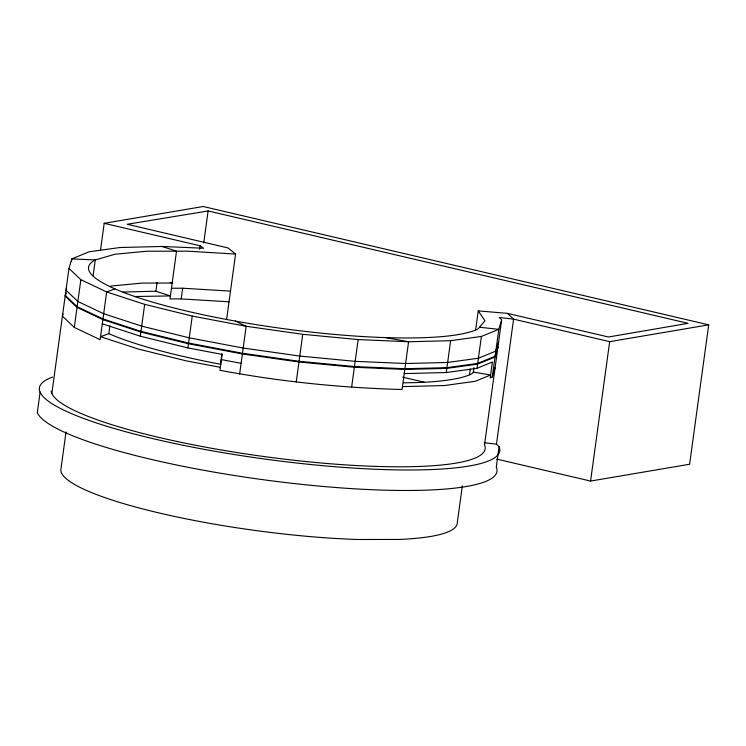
<?xml version="1.0" encoding="UTF-8"?>
<svg xmlns="http://www.w3.org/2000/svg" width="746" height="746" viewBox="0 0 746 746"><rect width="100%" height="100%" fill="white"/><g stroke="black" fill="none" stroke-linecap="round" stroke-linejoin="round"><path stroke-width="1.12" d="M40.107 392.144L37.3 412.641A232.314 39.939 7.8 0 0 285.298 482.522A232.314 39.939 7.8 0 0 496.267 467.136L499.074 446.649L496.463 444.168L484.275 442.723M51.838 393.422L68.958 268.42L71.812 258.89L89.222 251.766L119.985 247.523L162.022 246.46L203.611 248.25L200.059 245.76L104.188 223.315L100.561 249.807M71.504 261.184L71.812 258.89L95.274 259.953L115.117 254.218L146.654 251.225L187.74 251.178L235.568 254.069L226.663 319.083M114.949 288.898L106.669 291.956L100.132 339.691L74.311 327.429L80.848 279.694L68.958 268.42M66.021 431.934L60.818 469.915A200.031 34.391 7.8 0 0 358.033 539.498L399.119 539.451A200.031 34.391 7.8 0 0 457.298 522.648L462.343 485.823M93.091 275.871L95.274 259.953A200.031 34.391 7.8 0 0 235.242 321.069L246.171 326.282L302.755 334.301L358.164 339.579L408.594 341.761L450.631 340.689L481.394 336.446L498.804 329.322L501.657 319.792L499.186 317.46L513.584 319.157L609.668 341.659L708.7 324.846L689.602 464.254L590.571 481.058L496.752 459.098M220.359 367.312L186.118 360.822L138.532 349.119L100.542 336.707L108.823 333.658L109.876 325.946M385.682 337.612L408.594 341.761L402.057 389.496C340.987 387.845 279.992 381.607 219.949 370.286L222.131 354.397L187.889 347.916L140.304 336.204L144.668 304.359L106.669 291.956L80.848 279.694M134.895 296.516L170.386 295.948L155.886 291.21L157.07 282.603M162.022 246.46L176.522 251.188L169.985 298.922L181.203 298.913L182.667 288.217L230.495 291.117M199.592 249.201L200.059 245.76M187.889 347.916L192.244 316.071L144.668 304.359M203.723 243.037L208.115 210.959L688.082 323.335L608.438 337.005L507.476 313.367L478.242 310.886L475.631 329.974M220.508 364.02L221.926 353.651M239.634 374.016L246.171 326.282L192.244 316.071M296.218 382.036L302.755 334.301M351.618 387.314L358.164 339.579M404.229 373.606L446.267 372.534L450.631 340.689M469.495 374.753L470.278 368.99M403.409 382.801A200.031 34.391 7.8 0 0 472.013 373.69L473.346 372.095L473.962 367.638M446.267 372.534L477.03 368.291L481.394 336.446M477.03 368.291L492.397 362.006L490.215 377.896L492.257 377.056L498.804 329.322L479.492 327.252M501.657 319.792L484.527 444.803A219.016 37.654 7.8 0 1 279.368 458.538A219.016 37.654 7.8 0 1 51.185 391.137M496.463 444.168L513.584 319.157L507.476 313.367M590.571 481.058L609.668 341.659M66.608 288.068L65.974 290.185L77.864 301.468L103.685 313.721L141.684 326.133L189.27 337.835L243.187 348.046L299.78 356.066L355.18 361.344L405.61 363.526L447.647 362.463L478.41 358.22L495.82 351.096L498.673 341.565M65.9 293.281L65.266 295.397L77.155 306.671L102.976 318.934L140.975 331.336L188.551 343.048L242.478 353.259L299.062 361.278L354.462 366.556L404.901 368.738L446.929 367.666L477.701 363.423L495.102 356.299L497.955 346.769M66.114 292.926L65.163 296.106L77.052 307.38L102.883 319.642L140.873 332.054L188.458 343.757L242.375 353.968L298.969 361.987L354.369 367.265L404.798 369.447L446.835 368.384L477.599 364.141L495.008 357.008L497.862 347.487M63.056 314.038L62.422 316.155L74.311 327.429M492.257 377.056L495.111 367.526M104.188 223.315L203.22 206.502L708.7 324.846M208.115 210.959L127.221 224.266L227.987 247.933L235.568 254.069M110.762 286.063L142.299 283.07L172.158 283.032L170.2 282.398M122.941 292.05L155.886 291.21M402.448 386.615L444.485 385.542L475.249 381.299L490.607 375.014L473.346 372.095M171.449 288.236L182.667 288.217M181.203 298.913L229.031 301.804M221.413 359.6L241.098 363.33M402.756 377.178L424.278 382.213M102.305 323.801L140.304 336.204M478.242 310.886L484.956 320.761L478.158 328.837A200.031 34.391 7.8 0 1 235.242 321.069M499.074 446.649A232.314 39.939 7.8 0 1 239.634 455.377A232.314 39.939 7.8 0 1 52.649 377.075M220.863 364.309A200.031 34.391 7.8 0 1 108.823 333.658"/></g></svg>
